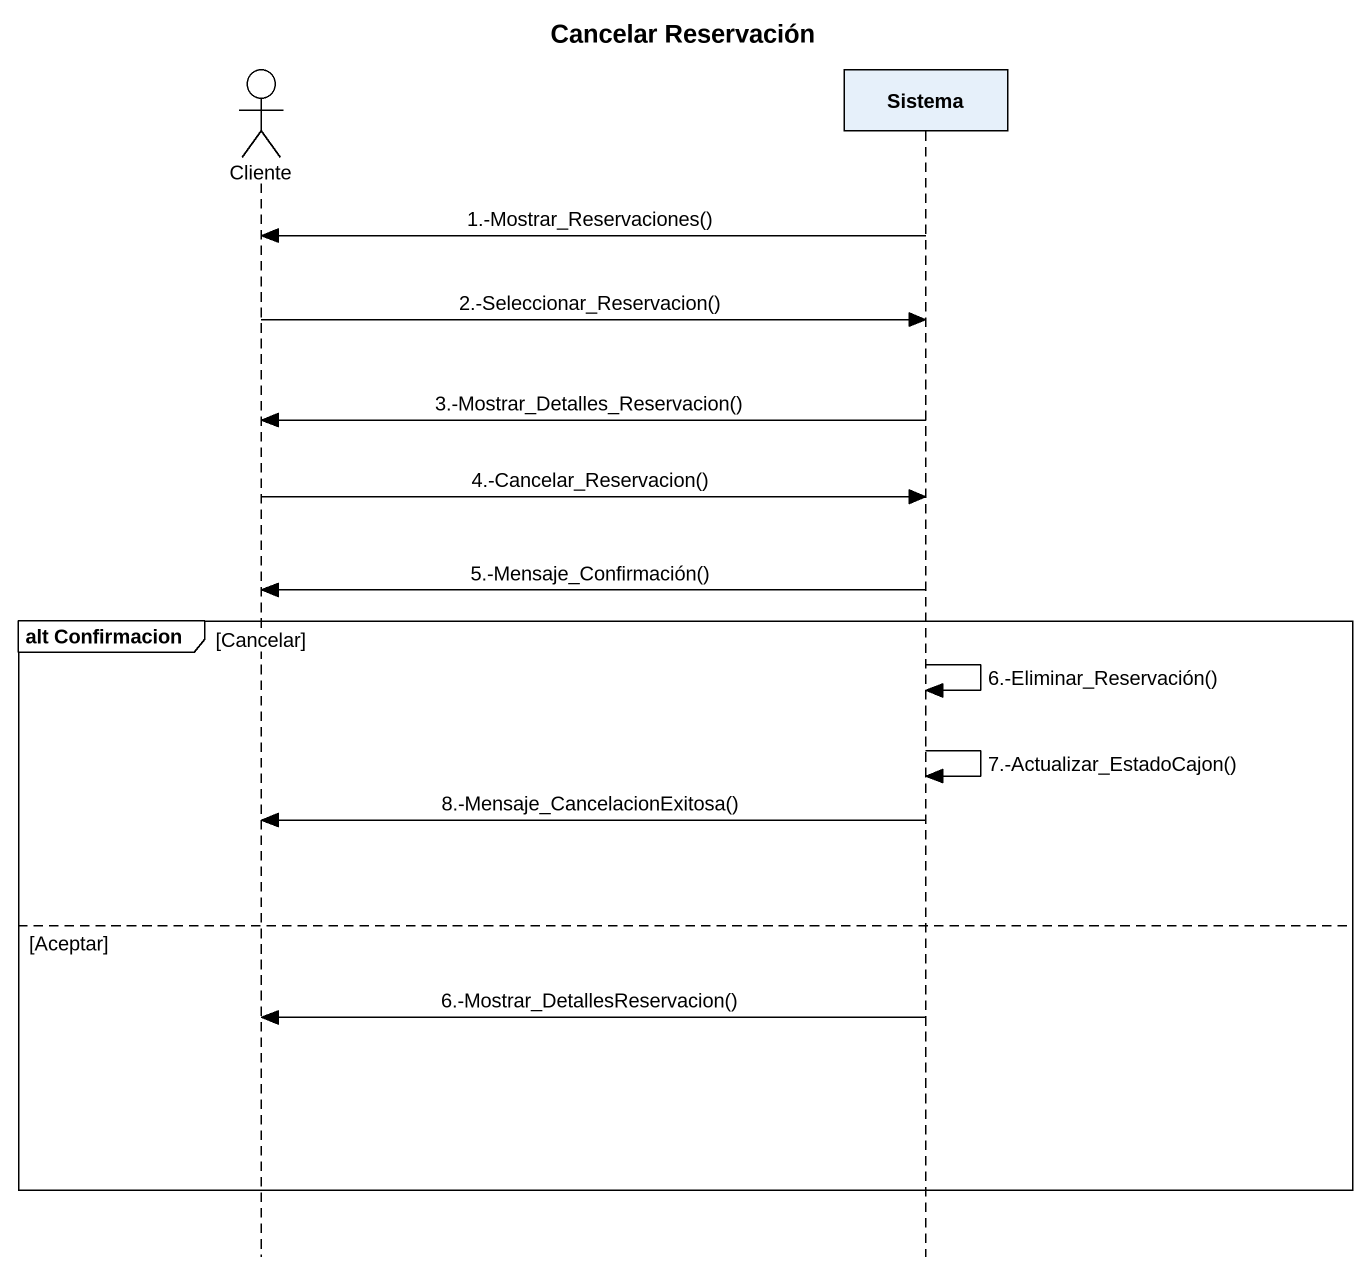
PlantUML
@startuml
title Cancelar Reservación
hide footbox
actor Cliente
participant Sistema

Sistema -> Cliente : 1.-Mostrar_Reservaciones()
Cliente -> Sistema : 2.-Seleccionar_Reservacion()
Sistema -> Cliente : 3.-Mostrar_Detalles_Reservacion()
Cliente -> Sistema : 4.-Cancelar_Reservacion()
Sistema -> Cliente : 5.-Mensaje_Confirmación()
group alt Confirmacion [Cancelar]
  Sistema -> Sistema : 6.-Eliminar_Reservación()
  Sistema -> Sistema : 7.-Actualizar_EstadoCajon()
  Sistema -> Cliente : 8.-Mensaje_CancelacionExitosa()
else Aceptar
  Sistema -> Cliente : 6.-Mostrar_DetallesReservacion()
end
@enduml
